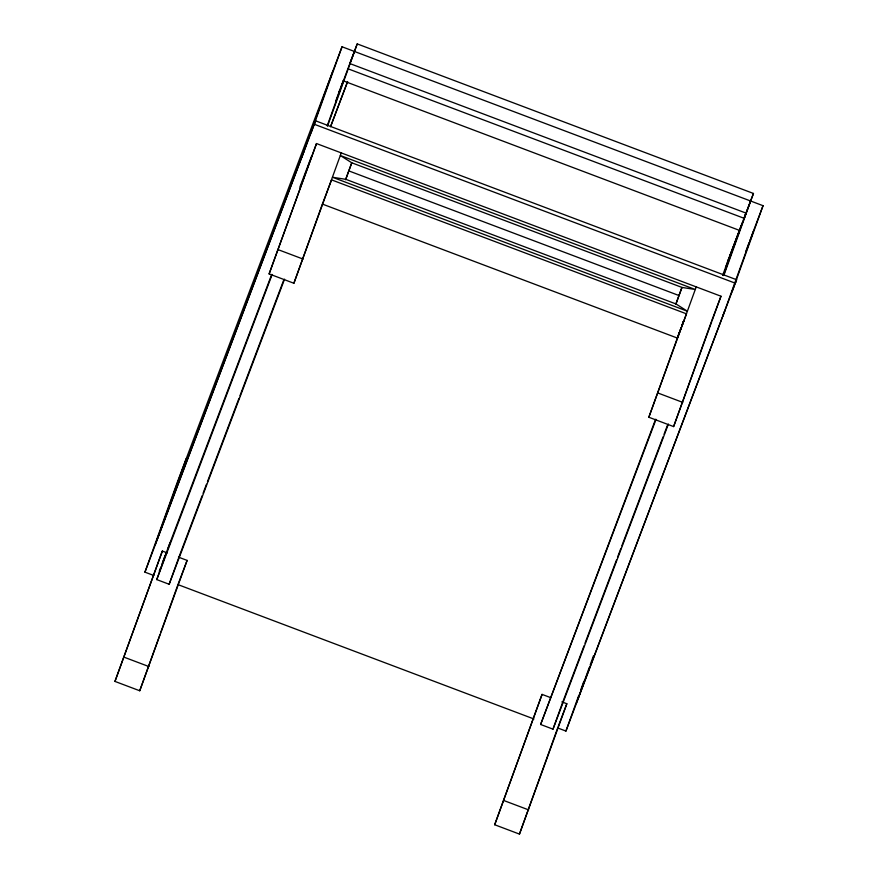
<?xml version="1.0" encoding="UTF-8"?>
<svg xmlns="http://www.w3.org/2000/svg" width="878" height="878" viewBox="0 0 878 878"><rect width="100%" height="100%" fill="white"/><g stroke="black" fill="none" stroke-linecap="round" stroke-linejoin="round"><path stroke-width="1.32" d="M153.891 575.529L144.936 572.149L177.202 482.527L342.036 46.775L763.037 205.693L732.022 291.836M155.34 544.459L186.356 458.316M301.856 157.129L332.872 70.986M311.021 132.918L342.036 46.775M315.597 120.813L314.346 124.292L735.347 283.21L736.598 279.731L315.597 120.813L144.936 572.149M178.443 557.135L187.113 560.405L139.734 690.766L114.963 681.416L162.342 551.055L167.292 552.92M114.963 681.416L162.342 551.055M159.313 571.249L160.07 569.163M163.143 561.24L165.02 556.015M284.56 279.16L169.147 584.265L156.756 579.59L166.469 552.613M167.72 549.134L170.036 542.703M341.257 152.893L293.889 283.254L269.118 273.914L316.497 143.553L720.981 296.226L673.613 426.587L648.842 417.248L681.076 327.714M269.118 273.914L316.497 143.553M327.209 125.795L343.408 80.798L340.949 87.295M343.836 79.668L349.839 63.556L746.07 213.124L722.627 275.341M327.571 126.015L357.225 43.9L753.467 193.467L743.326 220.389M169.147 584.265L178.388 558.573M139.734 690.766L159.994 634.487M160.915 631.93L177.488 585.889M293.889 283.254L322.435 203.959M345.504 179.76L351.76 162.792L340.324 155.505L695.277 289.499L681.954 287.424L351.76 162.792L345.811 179.321L332.488 177.257L687.452 311.251L676.005 303.964L345.811 179.321M675.698 304.403L681.954 287.424L676.005 303.964M561.876 701.873L566.837 703.739L519.458 834.1L494.698 824.749L542.066 694.388L550.736 697.659M494.698 824.749L542.066 694.388M681.997 325.156L683.38 321.326M683.49 321.524L682.107 325.365L683.885 320.657M648.842 417.248L696.221 286.886M668.41 424.052L552.997 729.157L540.618 724.482L655.559 419.322M552.997 729.157L562.71 702.18M519.458 834.1L557.673 727.95M723.439 275.363L741.493 225.229L729.848 256.003M723.801 275.582L750.646 201.018M673.613 426.587L711.367 321.721M558.254 728.169L565.937 731.067L578.756 695.442M580.61 690.295L583.848 681.295M576.341 703.377L589.303 667.379M590.225 664.8L593.473 655.8M722.857 316.036L753.5 230.947M743.655 219.39L745.993 213.091M157.217 539.235L303.744 151.905M299.87 187.08L311.514 156.306M335.615 101.398L339.918 89.765M350.081 62.92L354.416 51.451L349.751 63.721M159.478 570.919L160.981 566.968M161.815 564.488L271.697 274.43M156.756 579.59L272.169 274.485M330.523 126.728L347.469 81.917M330.688 126.311L347.644 81.511M178.849 557.289L202.127 495.752M203.103 493.195L206.495 484.217M207.46 481.649L238.981 398.327M239.957 395.758L283.594 280.389M177.949 584.616L187.113 560.405M322.874 202.807L331.544 179.869L686.508 313.852L677.355 338.063L322.391 204.08M678.288 335.451L681.185 327.812M540.618 724.482L656.031 419.377M725.48 267.549L728.883 258.571M563.193 700.896L584.046 645.78M585.011 643.212L616.532 559.89M617.508 557.321L620.9 548.344M621.865 545.787L663.088 436.816M664.053 434.259L667.456 425.281M558.156 726.677L566.837 703.739M711.828 320.437L720.981 296.226M745.685 251.788L749.022 242.723M750.053 240.254L753.39 231.177M753.873 229.904L763.037 205.693M578.218 698.153L724.745 310.823M565.937 731.067L736.598 279.731M353.955 52.482L357.225 43.9M339.149 91.597L343.528 80.052M727.467 261.82L742.579 222.068M743.556 219.511L753.467 193.467M347.951 68.769L744.193 218.337M343.375 80.875L739.616 230.442M348.709 170.859L678.903 295.502M278.271 249.703L303.042 259.054M658.006 393.037L682.766 402.387M178.201 584.704L533.945 718.983M124.127 657.205L148.887 666.556M503.851 800.538L528.622 809.889"/></g></svg>
